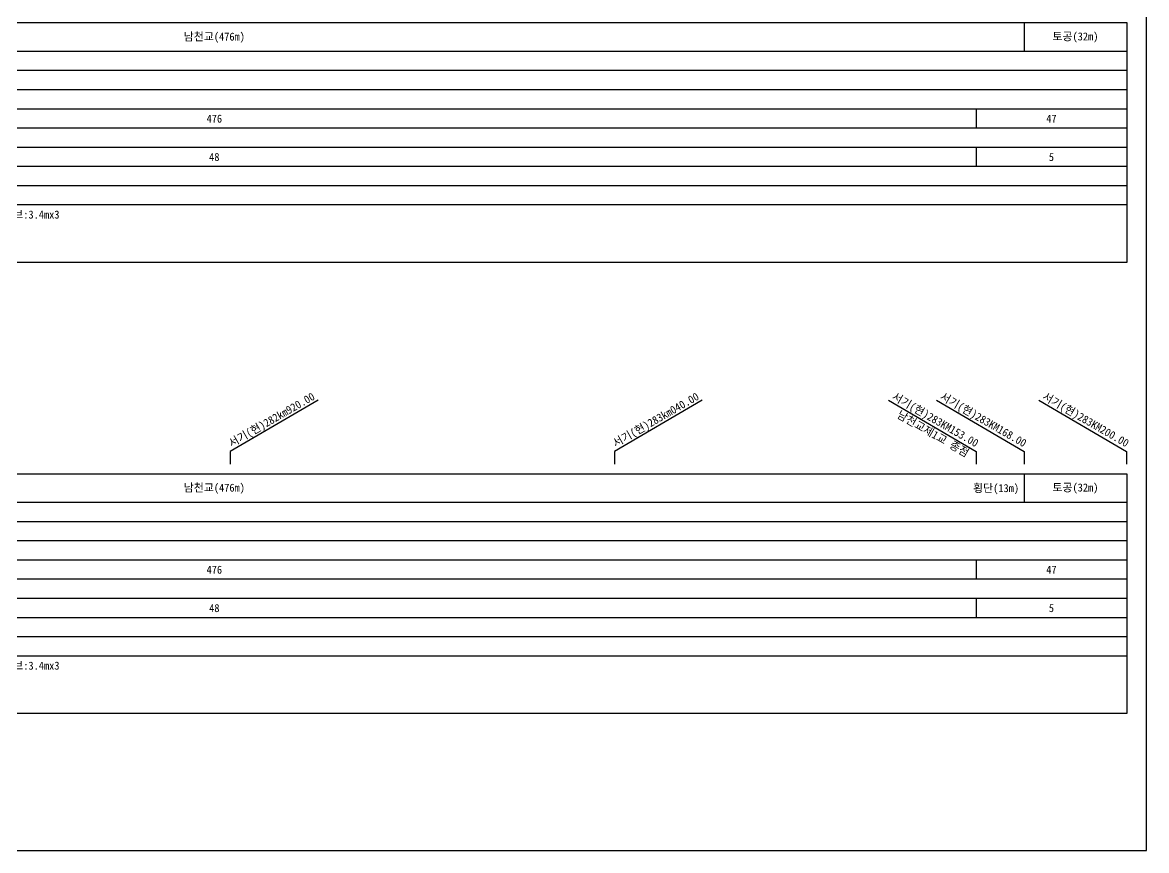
# Model space of a CAD drawing. Header units: millimetres. Extents: x 13158 to 13954, y 1103 to 1807.
# Drawn here: x 13602.7 to 13953.9, y 1103.1 to 1361.9 of the extents above; entities that cross this region are included whole.
import ezdxf
from ezdxf.enums import TextEntityAlignment as Align
from ezdxf.xclip import XClip

# ---------------------------------------------------------------- set-up
doc = ezdxf.new("R2010")
doc.units = ezdxf.units.MM
doc.header["$LTSCALE"] = 10
doc.header["$MEASUREMENT"] = 0
doc.header["$XCLIPFRAME"] = 2
doc.linetypes.add('DASHEDX2', pattern=[1.5, 1, -0.5])
for name, color, linetype in [('TT-TABL-LIN1', 4, 'Continuous'), ('TT-TABL-LIN2', 1, 'Continuous'), ('TT-TABL-TEX2', 3, 'Continuous'), ('TZ-BASE', 253, 'Continuous'), ('TZ-LEAL', 1, 'Continuous'), ('TZ-LEAT', 3, 'Continuous')]:
    doc.layers.add(name, color=color, linetype=linetype)
doc.layers.add('TX-PAPR', color=2, linetype='Continuous', plot=False)
doc.styles.get("Standard").update_dxf_attribs({"font": 'GulimChe.ttf'})

# ---------------------------------------------------------------- blocks, each defined once
blk = doc.blocks.new('JD-DGDHG')
at = {"layer": 'TZ-BASE', "linetype": 'DASHEDX2', "ltscale": 3}
blk.add_line((432.73, 136), (378.62, -199.62), dxfattribs=at)
at = {"layer": 'TZ-BASE'}
for p, q in [((419.36, 135.95), (437.94, -213.91)), ((519.5, 135.95), (538.08, -213.91)), ((519.5, 135.95), (538.08, -213.91)), ((619.64, 135.95), (638.22, -213.91)), ((362.98, -116.4, 39), (374.66, -50.07, 39))]:
    blk.add_line(p, q, dxfattribs=at)
blk = doc.blocks.new('JD-경부고속하선표_190503')
at = {"layer": 'TT-TABL-LIN1'}
blk.add_lwpolyline([(2, 114), (785.58, 114), (785.58, 39), (2, 39)], close=True, dxfattribs=at)
at = {"layer": 'TT-TABL-LIN2'}
for points in [[(785.58, 105), (9.33, 105)], [(785.58, 99), (9.33, 99)], [(785.58, 93), (9.33, 93)], [(785.58, 87), (9.33, 87)], [(785.58, 81), (38.33, 81)], [(785.58, 75), (9.33, 75)], [(785.58, 69), (9.33, 69)], [(785.58, 63), (9.33, 63)], [(785.58, 57), (9.33, 57)]]:
    blk.add_lwpolyline(points, dxfattribs=at)
blk = doc.blocks.new('JD-경부고속상선표_190503')
at = {"layer": 'TT-TABL-LIN1'}
blk.add_lwpolyline([(2, 114), (785.58, 114), (785.58, 39), (2, 39)], close=True, dxfattribs=at)
at = {"layer": 'TT-TABL-LIN2'}
for points in [[(785.58, 105), (9.33, 105)], [(785.58, 99), (9.33, 99)], [(785.58, 93), (9.33, 93)], [(785.58, 87), (9.33, 87)], [(785.58, 81), (38.33, 81)], [(785.58, 75), (9.33, 75)], [(785.58, 69), (9.33, 69)], [(785.58, 63), (9.33, 63)], [(785.58, 57), (9.33, 57)]]:
    blk.add_lwpolyline(points, dxfattribs=at)

msp = doc.modelspace()

# ---------------------------------------------------------------- linework, layer by layer
at = {"layer": 'TX-PAPR'}
msp.add_lwpolyline([(13157.89, 1103.05), (13953.89, 1103.05), (13953.89, 1619.05), (13157.89, 1619.05)], close=True, dxfattribs=at)
at = {"layer": 'TZ-LEAL'}
for points in [[(13915.68, 1361.87), (13915.68, 1352.87)], [(13900.68, 1334.87), (13900.68, 1328.87)], [(13900.68, 1322.87), (13900.68, 1316.87)], [(13695.07, 1243.87), (13667.68, 1227.85), (13667.68, 1223.85)], [(13815.07, 1243.87), (13787.68, 1227.85), (13787.68, 1223.85)], [(13873.3, 1243.87), (13900.68, 1227.85), (13900.68, 1223.85)], [(13888.3, 1243.87), (13915.68, 1227.85), (13915.68, 1223.85)], [(13920.3, 1243.87), (13947.68, 1227.85), (13947.68, 1223.85)], [(13920.3, 1243.87), (13947.68, 1227.85), (13947.68, 1223.85)], [(13915.68, 1220.85), (13915.68, 1211.85)], [(13900.68, 1193.85), (13900.68, 1187.85)], [(13900.68, 1181.85), (13900.68, 1175.85)]]:
    msp.add_lwpolyline(points, dxfattribs=at)

# ---------------------------------------------------------------- block references
at = {"layer": 'TT-TABL-LIN2'}
for name, p in [('JD-경부고속하선표_190503', (13162.11, 1247.87)), ('JD-경부고속상선표_190503', (13162.11, 1106.85))]:
    msp.add_blockref(name, p, dxfattribs=at)
at = {"layer": 'TZ-BASE'}
ref = msp.add_blockref('JD-DGDHG', (13242.24, 1475.41), dxfattribs=at)
XClip(ref).set_block_clipping_path([(-0.0683160481, 74.9999689185), (0.0639064394, -74.9999728055), (700.0636344835, -74.3829345312), (699.9314119962, 75.6170071928)])

# ---------------------------------------------------------------- texts
at = {"layer": 'TT-TABL-TEX2'}
for s, p in [('남천교(476m)', (13662.68, 1357.37)), ('토공(32m)', (13931.68, 1357.37)), ('남천교(476m)', (13662.68, 1216.35)), ('토공(32m)', (13931.68, 1216.35))]:
    msp.add_text(s, height=2.5, dxfattribs=at).set_placement(p, align=Align.MIDDLE)
for s, p in [('476', (13662.68, 1331.87)), ('47', (13924.18, 1331.87)), ('48', (13662.68, 1319.87)), ('5', (13924.18, 1319.87)), ('스파이럴슬리브:3.4mx3', (13597.68, 1301.87)), ('476', (13662.68, 1190.85)), ('47', (13924.18, 1190.85)), ('48', (13662.68, 1178.85)), ('5', (13924.18, 1178.85)), ('스파이럴슬리브:3.4mx3', (13597.68, 1160.85))]:
    msp.add_text(s, height=2.5, dxfattribs=at).set_placement(p, align=Align.MIDDLE_CENTER)
msp.add_text('횡단(13m) ', height=2.5, dxfattribs=at).set_placement((13915.68, 1216.35), align=Align.MIDDLE_RIGHT)
at = {"layer": 'TZ-LEAT'}
for s, rotation, p in [('서기(현)282km920.00', 30, (13681.18, 1236.64)), ('서기(현)283km040.00', 30, (13801.18, 1236.64)), ('서기(현)283KM153.00', 330, (13887.29, 1236.67)), ('서기(현)283KM168.00', 330, (13902.29, 1236.67)), ('서기(현)283KM200.00', 330, (13934.29, 1236.67)), ('서기(현)283KM200.00', 330, (13934.29, 1236.67))]:
    msp.add_text(s, height=2.5, rotation=rotation, dxfattribs=at).set_placement(p, align=Align.CENTER)
msp.add_text('남천교제1교 종점', height=2.5, rotation=330, dxfattribs=at).set_placement((13875.7, 1238.57))

doc.saveas('drawing.dxf')
